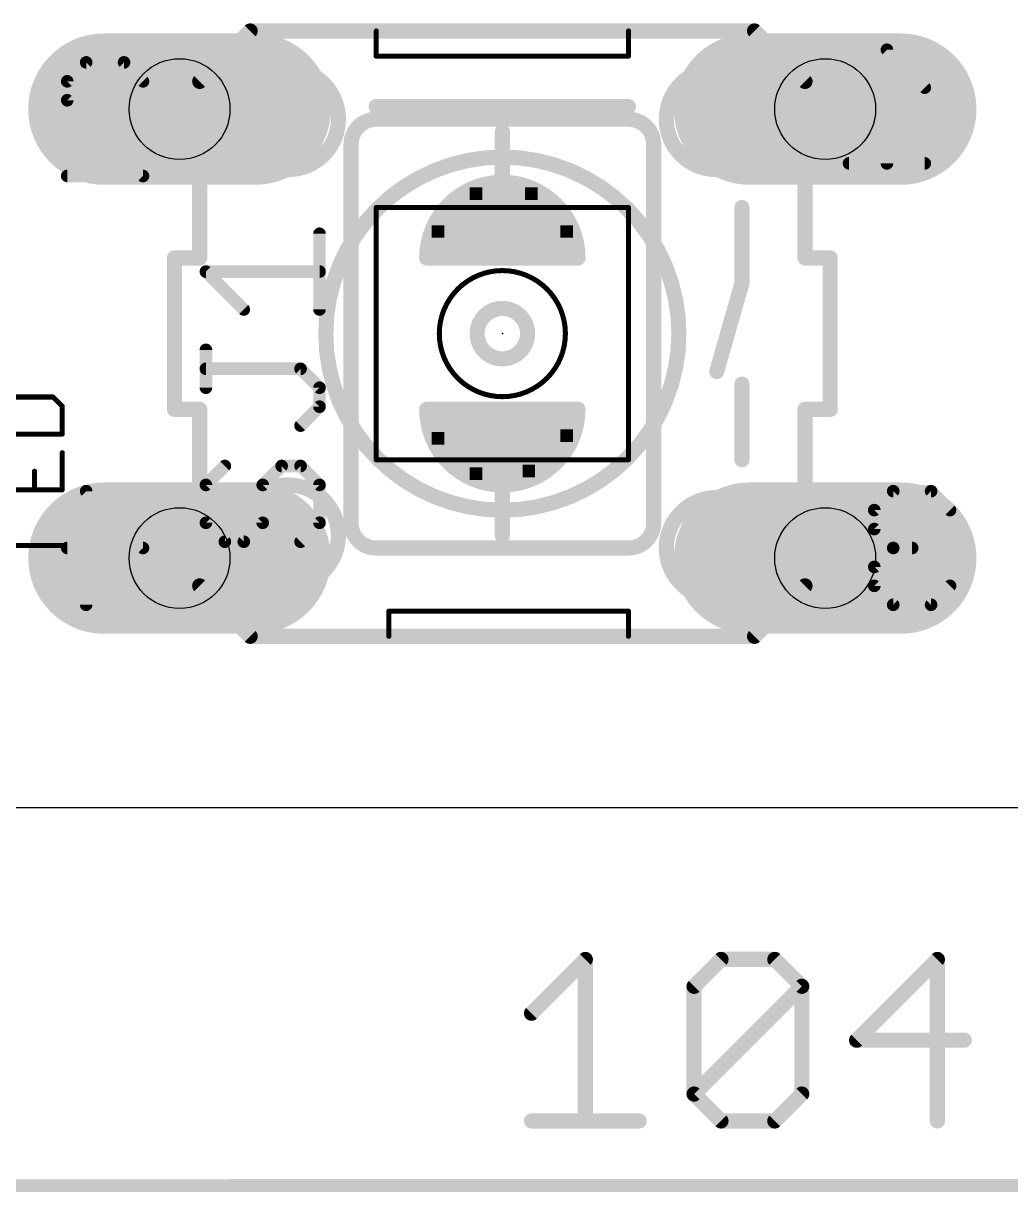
# Model space of a CAD drawing. Extents: x -7 to 105, y 1 to 61.
# Drawn here: x 43.44 to 53.38, y 2.46 to 14.24 of the extents above; entities that cross this region are included whole.
import ezdxf

# ---------------------------------------------------------------- set-up
doc = ezdxf.new("R2010")
doc.units = 0
for name, color, linetype in [('17', 110, 'CONTINUOUS'), ('20', 53, 'CONTINUOUS'), ('21', 253, 'CONTINUOUS'), ('22', 253, 'CONTINUOUS'), ('23', 53, 'CONTINUOUS'), ('24', 53, 'CONTINUOUS'), ('25', 253, 'CONTINUOUS'), ('26', 253, 'CONTINUOUS'), ('44', 253, 'CONTINUOUS'), ('47', 253, 'CONTINUOUS'), ('51', 253, 'CONTINUOUS'), ('52', 253, 'CONTINUOUS')]:
    doc.layers.add(name, color=color, linetype=linetype)

# ---------------------------------------------------------------- blocks, each defined once
blk = doc.blocks.new('LONGP100')
at = {"const_width": 1}
blk.add_lwpolyline([(-0.5, 0), (0.5, 0)], dxfattribs=at)
at = {"const_width": 0.5}
for points in [[(-0.5, 0.25, 1), (-0.5, -0.25)], [(0.5, -0.25, 1), (0.5, 0.25)]]:
    blk.add_lwpolyline(points, format="xyb", dxfattribs=at)
blk = doc.blocks.new('RECT')
blk.add_solid([(-0.5, -0.5), (0.5, -0.5), (-0.5, 0.5), (0.5, 0.5)])

msp = doc.modelspace()

# ---------------------------------------------------------------- linework, layer by layer
at = {"layer": '20'}
msp.add_line((104.755, 6.3375), (0, 6.3375), dxfattribs=at)
at = {"layer": '21'}
for points, const_width in [([(46.99, 13.2715, 0.4142), (46.736, 13.0175)], 0.1524), ([(46.99, 13.3096, 1), (46.99, 13.2334)], 0.0762), ([(46.99, 13.2334, 1), (46.99, 13.3096)], 0.0762), ([(49.784, 13.0175, 0.4142), (49.53, 13.2715)], 0.1524), ([(49.53, 13.3096, 1), (49.53, 13.2334)], 0.0762), ([(49.53, 13.2334, 1), (49.53, 13.3096)], 0.0762), ([(46.7741, 13.0175, 1), (46.6979, 13.0175)], 0.0762), ([(49.8221, 13.0175, 1), (49.7459, 13.0175)], 0.0762), ([(46.6979, 13.0175, 1), (46.7741, 13.0175)], 0.0762), ([(49.7459, 13.0175, 1), (49.8221, 13.0175)], 0.0762), ([(46.736, 9.2075, 0.4142), (46.99, 8.9535)], 0.1524), ([(46.7741, 9.2075, 1), (46.6979, 9.2075)], 0.0762), ([(46.6979, 9.2075, 1), (46.7741, 9.2075)], 0.0762), ([(49.53, 8.9535, 0.4142), (49.784, 9.2075)], 0.1524), ([(49.8221, 9.2075, 1), (49.7459, 9.2075)], 0.0762), ([(49.7459, 9.2075, 1), (49.8221, 9.2075)], 0.0762), ([(46.99, 8.9916, 1), (46.99, 8.9154)], 0.0762), ([(46.99, 8.9154, 1), (46.99, 8.9916)], 0.0762), ([(49.53, 8.9916, 1), (49.53, 8.9154)], 0.0762), ([(49.53, 8.9154, 1), (49.53, 8.9916)], 0.0762)]:
    msp.add_lwpolyline(points, format="xyb", dxfattribs=dict(at, const_width=const_width))
at = {"layer": '21', "const_width": 0.1524}
for points in [[(49.53, 13.2715), (46.99, 13.2715)], [(46.736, 9.2075), (46.736, 13.0175)], [(49.784, 13.0175), (49.784, 9.2075)], [(49.53, 8.9535), (46.99, 8.9535)]]:
    msp.add_lwpolyline(points, dxfattribs=at)
at = {"layer": '22'}
for points, const_width in [([(46.101, 14.1605), (46.99, 14.1605)], 0.1524), ([(46.99, 14.1605), (49.53, 14.1605)], 0.1524), ([(46.99, 13.9065), (46.99, 14.1605)], 0.0508), ([(49.53, 14.1605), (50.419, 14.1605)], 0.1524), ([(49.53, 14.1605), (49.53, 13.9065)], 0.0508), ([(46.99, 13.9065), (49.53, 13.9065)], 0.0508), ([(45.212, 11.8745), (45.212, 12.1285)], 0.1524), ([(51.308, 11.8745), (51.308, 12.1285)], 0.1524), ([(44.958, 10.3505), (44.958, 11.8745)], 0.1524), ([(45.212, 11.8745), (44.958, 11.8745)], 0.1524), ([(51.562, 11.8745), (51.308, 11.8745)], 0.1524), ([(51.562, 11.8745), (51.562, 10.3505)], 0.1524), ([(44.958, 10.3505), (45.212, 10.3505)], 0.1524), ([(45.212, 10.3505), (45.212, 10.0965)], 0.1524), ([(51.308, 10.3505), (51.562, 10.3505)], 0.1524), ([(51.308, 10.3505), (51.308, 10.0965)], 0.1524), ([(47.117, 8.3185), (49.53, 8.3185)], 0.0508), ([(47.117, 8.3185), (47.117, 8.0645)], 0.0508), ([(49.53, 8.3185), (49.53, 8.0645)], 0.0508), ([(47.117, 8.0645), (46.101, 8.0645)], 0.1524), ([(49.53, 8.0645), (47.117, 8.0645)], 0.1524), ([(50.419, 8.0645), (49.53, 8.0645)], 0.1524)]:
    msp.add_lwpolyline(points, dxfattribs=dict(at, const_width=const_width))
for points, const_width in [([(46.101, 14.1986, 1), (46.101, 14.1224)], 0.0762), ([(46.99, 14.1986, 1), (46.99, 14.1224)], 0.0762), ([(46.99, 14.1224, 1), (46.99, 14.1986)], 0.0762), ([(47.0027, 14.1605, 1), (46.9773, 14.1605)], 0.0254), ([(49.53, 14.1986, 1), (49.53, 14.1224)], 0.0762), ([(49.53, 14.1224, 1), (49.53, 14.1986)], 0.0762), ([(49.5427, 14.1605, 1), (49.5173, 14.1605)], 0.0254), ([(50.419, 14.1224, 1), (50.419, 14.1986)], 0.0762), ([(46.99, 13.9192, 1), (46.99, 13.8938)], 0.0254), ([(46.9773, 13.9065, 1), (47.0027, 13.9065)], 0.0254), ([(49.5173, 13.9065, 1), (49.5427, 13.9065)], 0.0254), ([(49.53, 13.8938, 1), (49.53, 13.9192)], 0.0254), ([(48.26, 9.3345, 1), (48.26, 12.8905, 1), (48.26, 9.3345)], 0.1524), ([(45.2501, 12.1285, 1), (45.1739, 12.1285)], 0.0762), ([(51.3461, 12.1285, 1), (51.2699, 12.1285)], 0.0762), ([(44.9961, 11.8745, 1), (44.9199, 11.8745)], 0.0762), ([(44.958, 11.9126, 1), (44.958, 11.8364)], 0.0762), ([(45.1739, 11.8745, 1), (45.2501, 11.8745)], 0.0762), ([(45.212, 11.8364, 1), (45.212, 11.9126)], 0.0762), ([(51.308, 11.9126, 1), (51.308, 11.8364)], 0.0762), ([(51.2699, 11.8745, 1), (51.3461, 11.8745)], 0.0762), ([(51.6001, 11.8745, 1), (51.5239, 11.8745)], 0.0762), ([(51.562, 11.8364, 1), (51.562, 11.9126)], 0.0762), ([(48.26, 10.8585, 1), (48.26, 11.3665, 1), (48.26, 10.8585)], 0.1524), ([(44.958, 10.3886, 1), (44.958, 10.3124)], 0.0762), ([(44.9199, 10.3505, 1), (44.9961, 10.3505)], 0.0762), ([(45.2501, 10.3505, 1), (45.1739, 10.3505)], 0.0762), ([(45.212, 10.3124, 1), (45.212, 10.3886)], 0.0762), ([(51.308, 10.3886, 1), (51.308, 10.3124)], 0.0762), ([(51.3461, 10.3505, 1), (51.2699, 10.3505)], 0.0762), ([(51.5239, 10.3505, 1), (51.6001, 10.3505)], 0.0762), ([(51.562, 10.3124, 1), (51.562, 10.3886)], 0.0762), ([(45.1739, 10.0965, 1), (45.2501, 10.0965)], 0.0762), ([(51.2699, 10.0965, 1), (51.3461, 10.0965)], 0.0762), ([(47.117, 8.3312, 1), (47.117, 8.3058)], 0.0254), ([(47.1297, 8.3185, 1), (47.1043, 8.3185)], 0.0254), ([(49.5427, 8.3185, 1), (49.5173, 8.3185)], 0.0254), ([(49.53, 8.3058, 1), (49.53, 8.3312)], 0.0254), ([(46.101, 8.1026, 1), (46.101, 8.0264)], 0.0762), ([(47.117, 8.1026, 1), (47.117, 8.0264)], 0.0762), ([(47.117, 8.0264, 1), (47.117, 8.1026)], 0.0762), ([(49.53, 8.1026, 1), (49.53, 8.0264)], 0.0762), ([(49.53, 8.0264, 1), (49.53, 8.1026)], 0.0762), ([(50.419, 8.0264, 1), (50.419, 8.1026)], 0.0762), ([(47.1043, 8.0645, 1), (47.1297, 8.0645)], 0.0254), ([(49.5173, 8.0645, 1), (49.5427, 8.0645)], 0.0254)]:
    msp.add_lwpolyline(points, format="xyb", dxfattribs=dict(at, const_width=const_width))
at = {"layer": '23'}
msp.add_point((48.26, 11.1125), dxfattribs=at)
at = {"layer": '24'}
msp.add_point((48.26, 11.1125), dxfattribs=at)
at = {"layer": '25', "const_width": 0.0635}
for points in [[(46.4503, 12.1184, 1), (46.3867, 12.1184)], [(45.2745, 11.7689, 1), (45.2745, 11.7054)], [(45.297, 11.7596, 1), (45.2521, 11.7147)], [(46.4185, 11.7054, 1), (46.4185, 11.7689)], [(45.6334, 11.3333, 1), (45.6783, 11.3782)], [(46.3867, 11.3558, 1), (46.4503, 11.3558)], [(45.3063, 10.949, 1), (45.2428, 10.949)], [(45.2745, 10.7901, 1), (45.2745, 10.7266)], [(46.2503, 10.7808, 1), (46.2054, 10.7359)], [(46.2278, 10.7266, 1), (46.2278, 10.7901)], [(45.2428, 10.5677, 1), (45.3063, 10.5677)], [(46.4503, 10.5677, 1), (46.3867, 10.5677)], [(46.396, 10.5453, 1), (46.441, 10.5902)], [(46.3867, 10.3771, 1), (46.4503, 10.3771)], [(46.441, 10.3546, 1), (46.396, 10.3995)], [(46.2054, 10.2088, 1), (46.2503, 10.1639)], [(45.4876, 9.7572, 1), (45.4427, 9.8021)], [(46.0372, 9.8114, 1), (46.0372, 9.7479)], [(46.0596, 9.7572, 1), (46.0147, 9.8021)], [(46.2503, 9.8021, 1), (46.2054, 9.7572)], [(46.2278, 9.7479, 1), (46.2278, 9.8114)], [(45.3063, 9.589, 1), (45.2428, 9.589)], [(45.2521, 9.6114, 1), (45.297, 9.5665)], [(45.8783, 9.589, 1), (45.8148, 9.589)], [(45.8241, 9.6114, 1), (45.869, 9.5665)], [(46.4503, 9.589, 1), (46.3867, 9.589)], [(46.396, 9.5665, 1), (46.441, 9.6114)], [(45.297, 9.2301, 1), (45.2521, 9.1852)], [(45.2428, 9.2077, 1), (45.3063, 9.2077)], [(45.8148, 9.2077, 1), (45.8783, 9.2077)], [(45.869, 9.1852, 1), (45.8241, 9.2301)], [(46.3867, 9.2077, 1), (46.4503, 9.2077)], [(46.441, 9.1852, 1), (46.396, 9.2301)], [(45.4652, 9.0488, 1), (45.4652, 8.9853)], [(45.4427, 8.9945, 1), (45.4876, 9.0395)], [(45.6334, 9.0395, 1), (45.6783, 8.9945)], [(45.6559, 8.9853, 1), (45.6559, 9.0488)], [(46.2054, 9.0395, 1), (46.2503, 8.9945)]]:
    msp.add_lwpolyline(points, format="xyb", dxfattribs=at)
at = {"layer": '25', "const_width": 0.127}
for points in [[(46.4185, 11.3558), (46.4185, 12.1184)], [(45.6559, 11.3558), (45.2745, 11.7371)], [(45.2745, 11.7371), (46.4185, 11.7371)], [(45.2745, 10.5677), (45.2745, 10.949)], [(46.2278, 10.7584), (45.2745, 10.7584)], [(46.4185, 10.5677), (46.2278, 10.7584)], [(46.4185, 10.3771), (46.4185, 10.5677)], [(46.2278, 10.1864), (46.4185, 10.3771)], [(45.4652, 9.7797), (45.2745, 9.589)], [(45.8465, 9.589), (46.0372, 9.7797)], [(46.0372, 9.7797), (46.2278, 9.7797)], [(46.2278, 9.7797), (46.4185, 9.589)], [(45.2745, 9.589), (45.2745, 9.2077)], [(45.8465, 9.2077), (45.8465, 9.589)], [(46.4185, 9.589), (46.4185, 9.2077)], [(45.2745, 9.2077), (45.4652, 9.017)], [(45.6559, 9.017), (45.8465, 9.2077)], [(46.4185, 9.2077), (46.2278, 9.017)], [(45.4652, 9.017), (45.6559, 9.017)]]:
    msp.add_lwpolyline(points, dxfattribs=at)
at = {"layer": '26', "const_width": 0.0508}
for points in [[(43.3621, 10.4744), (43.735, 10.4744)], [(43.735, 10.4744), (43.8282, 10.3812)], [(43.8282, 10.3812), (43.8282, 10.1015)], [(43.8282, 10.1015), (43.2689, 10.1015)], [(43.8282, 9.9131), (43.8282, 9.5402)], [(43.5485, 9.5402), (43.5485, 9.7266)], [(43.8282, 9.5402), (43.2689, 9.5402)], [(43.8282, 8.9789), (43.2689, 8.9789)]]:
    msp.add_lwpolyline(points, dxfattribs=at)
at = {"layer": '26', "const_width": 0.0254}
for points in [[(43.7439, 10.4833, 1), (43.726, 10.4654)], [(43.735, 10.4617, 1), (43.735, 10.4871)], [(43.8409, 10.3812, 1), (43.8155, 10.3812)], [(43.8192, 10.3722, 1), (43.8372, 10.3901)], [(43.8282, 10.0888, 1), (43.8282, 10.1142)], [(43.8155, 10.1015, 1), (43.8409, 10.1015)], [(43.8409, 9.9131, 1), (43.8155, 9.9131)], [(43.5612, 9.7266, 1), (43.5358, 9.7266)], [(43.5358, 9.5402, 1), (43.5612, 9.5402)], [(43.8155, 9.5402, 1), (43.8409, 9.5402)], [(43.8282, 9.5275, 1), (43.8282, 9.5529)], [(43.8282, 8.9662, 1), (43.8282, 8.9916)]]:
    msp.add_lwpolyline(points, format="xyb", dxfattribs=at)
at = {"layer": '44'}
for centre in [(45.0088, 13.3731), (51.5112, 13.3731), (45.0088, 8.8519), (51.5112, 8.8519)]:
    msp.add_circle(centre, 0.508, dxfattribs=at)
at = {"layer": '47'}
for points, const_width in [([(48.5535, 4.2686), (49.0958, 4.811)], 0.1524), ([(49.0958, 4.811), (49.0958, 3.184)], 0.1524), ([(50.1906, 4.5398), (50.4618, 4.811)], 0.1524), ([(50.4618, 4.811), (51.0041, 4.811)], 0.1524), ([(51.0041, 4.811), (51.2753, 4.5398)], 0.1524), ([(52.6413, 4.811), (51.8278, 3.9975)], 0.1524), ([(52.6413, 3.184), (52.6413, 4.811)], 0.1524), ([(50.1906, 3.4551), (50.1906, 4.5398)], 0.1524), ([(50.1906, 3.4551), (51.2753, 4.5398)], 0.1524), ([(51.2753, 4.5398), (51.2753, 3.4551)], 0.1524), ([(51.8278, 3.9975), (52.9124, 3.9975)], 0.1524), ([(50.4618, 3.184), (50.1906, 3.4551)], 0.1524), ([(51.2753, 3.4551), (51.0041, 3.184)], 0.1524), ([(48.5535, 3.184), (49.6381, 3.184)], 0.1524), ([(51.0041, 3.184), (50.4618, 3.184)], 0.1524), ([(0.0655, 2.5275), (104.6905, 2.54)], 0.13)]:
    msp.add_lwpolyline(points, dxfattribs=dict(at, const_width=const_width))
at = {"layer": '47', "const_width": 0.0762}
for points in [[(49.1339, 4.811, 1), (49.0577, 4.811)], [(49.1227, 4.784, 1), (49.0689, 4.8379)], [(50.4618, 4.8491, 1), (50.4618, 4.7729)], [(50.4887, 4.784, 1), (50.4349, 4.8379)], [(51.0311, 4.8379, 1), (50.9772, 4.784)], [(51.0041, 4.7729, 1), (51.0041, 4.8491)], [(52.6794, 4.811, 1), (52.6032, 4.811)], [(52.6682, 4.784, 1), (52.6143, 4.8379)], [(50.2287, 4.5398, 1), (50.1525, 4.5398)], [(50.1637, 4.5667, 1), (50.2176, 4.5129)], [(51.3134, 4.5398, 1), (51.2372, 4.5398)], [(51.3022, 4.5129, 1), (51.2484, 4.5667)], [(51.2484, 4.5129, 1), (51.3022, 4.5667)], [(48.5265, 4.2956, 1), (48.5804, 4.2417)], [(51.8008, 4.0244, 1), (51.8547, 3.9705)], [(51.8278, 4.0356, 1), (51.8278, 3.9594)], [(52.9124, 3.9594, 1), (52.9124, 4.0356)], [(50.2176, 3.4821, 1), (50.1637, 3.4282)], [(50.1637, 3.4821, 1), (50.2176, 3.4282)], [(50.1525, 3.4551, 1), (50.2287, 3.4551)], [(51.2372, 3.4551, 1), (51.3134, 3.4551)], [(51.3022, 3.4282, 1), (51.2484, 3.4821)], [(48.5535, 3.2221, 1), (48.5535, 3.1459)], [(49.0577, 3.184, 1), (49.1339, 3.184)], [(49.6381, 3.1459, 1), (49.6381, 3.2221)], [(50.4618, 3.2221, 1), (50.4618, 3.1459)], [(50.4349, 3.157, 1), (50.4887, 3.2109)], [(50.9772, 3.2109, 1), (51.0311, 3.157)], [(51.0041, 3.1459, 1), (51.0041, 3.2221)], [(52.6032, 3.184, 1), (52.6794, 3.184)]]:
    msp.add_lwpolyline(points, format="xyb", dxfattribs=at)
at = {"layer": '51', "const_width": 0.1524}
for points in [[(48.26, 12.6365), (48.26, 13.1445)], [(47.498, 11.8745), (49.022, 11.8745)], [(47.498, 10.3505), (49.022, 10.3505)], [(48.26, 9.5885), (48.26, 9.0805)]]:
    msp.add_lwpolyline(points, dxfattribs=at)
at = {"layer": '51'}
for points, const_width in [([(48.2981, 13.1445, 1), (48.2219, 13.1445)], 0.0762), ([(49.022, 11.8745, 1), (47.498, 11.8745)], 0.1524), ([(48.2219, 12.6365, 1), (48.2981, 12.6365)], 0.0762), ([(47.498, 11.9126, 1), (47.498, 11.8364)], 0.0762), ([(47.4599, 11.8745, 1), (47.5361, 11.8745)], 0.0762), ([(48.9839, 11.8745, 1), (49.0601, 11.8745)], 0.0762), ([(49.022, 11.8364, 1), (49.022, 11.9126)], 0.0762), ([(47.498, 10.3886, 1), (47.498, 10.3124)], 0.0762), ([(47.498, 10.3505, 1), (49.022, 10.3505)], 0.1524), ([(47.5361, 10.3505, 1), (47.4599, 10.3505)], 0.0762), ([(49.0601, 10.3505, 1), (48.9839, 10.3505)], 0.0762), ([(49.022, 10.3124, 1), (49.022, 10.3886)], 0.0762), ([(48.2981, 9.5885, 1), (48.2219, 9.5885)], 0.0762), ([(48.2219, 9.0805, 1), (48.2981, 9.0805)], 0.0762)]:
    msp.add_lwpolyline(points, format="xyb", dxfattribs=dict(at, const_width=const_width))
at = {"layer": '52'}
for points, const_width in [([(45.212, 13.6525), (45.72, 14.1605)], 0.1524), ([(45.72, 14.1605), (46.101, 14.1605)], 0.1524), ([(50.8, 14.1605), (50.419, 14.1605)], 0.1524), ([(50.8, 14.1605), (51.308, 13.6525)], 0.1524), ([(52.5145, 13.5897), (52.1332, 13.971)], 0.127), ([(52.1332, 13.971), (52.1332, 12.827)], 0.127), ([(43.8779, 13.6533), (44.0685, 13.844)], 0.127), ([(44.0685, 13.844), (44.4498, 13.844)], 0.127), ([(44.4498, 13.844), (44.6405, 13.6533)], 0.127), ([(43.8779, 13.4627), (43.8779, 13.6533)], 0.127), ([(45.212, 12.1285), (45.212, 13.6525)], 0.1524), ([(51.308, 13.6525), (51.308, 12.1285)], 0.1524), ([(44.6405, 12.7), (43.8779, 13.4627)], 0.127), ([(46.99, 13.3985), (49.53, 13.3985)], 0.1524), ([(52.5145, 12.827), (51.7519, 12.827)], 0.127), ([(43.8779, 12.7), (44.6405, 12.7)], 0.127), ([(46.99, 9.8425), (46.99, 12.3825)], 0.0508), ([(49.53, 12.3825), (46.99, 12.3825)], 0.0508), ([(49.53, 12.3825), (49.53, 9.8425)], 0.0508), ([(50.673, 12.3825), (50.673, 11.6205)], 0.1524), ([(50.673, 11.6205), (50.419, 10.7315)], 0.1524), ([(50.673, 10.6045), (50.673, 9.8425)], 0.1524), ([(45.212, 8.5725), (45.212, 10.0965)], 0.1524), ([(51.308, 8.5725), (51.308, 10.0965)], 0.1524), ([(46.99, 9.8425), (49.53, 9.8425)], 0.0508), ([(44.0685, 8.382), (44.0685, 9.526)], 0.127), ([(44.0685, 9.526), (44.6405, 8.954)], 0.127), ([(52.1965, 9.526), (52.0059, 9.3353)], 0.127), ([(52.5778, 9.526), (52.1965, 9.526)], 0.127), ([(52.7685, 9.3353), (52.5778, 9.526)], 0.127), ([(52.0059, 9.3353), (52.0059, 9.1447)], 0.127), ([(52.0059, 9.1447), (52.1965, 8.954)], 0.127), ([(44.6405, 8.954), (43.8779, 8.954)], 0.127), ([(49.53, 8.9535), (46.99, 8.9535)], 0.1524), ([(52.1965, 8.954), (52.0059, 8.7633)], 0.127), ([(52.1965, 8.954), (52.3872, 8.954)], 0.127), ([(52.0059, 8.7633), (52.0059, 8.5727)], 0.127), ([(45.72, 8.0645), (45.212, 8.5725)], 0.1524), ([(50.8, 8.0645), (51.308, 8.5725)], 0.1524), ([(52.0059, 8.5727), (52.1965, 8.382)], 0.127), ([(52.5778, 8.382), (52.7685, 8.5727)], 0.127), ([(52.1965, 8.382), (52.5778, 8.382)], 0.127), ([(45.72, 8.0645), (46.101, 8.0645)], 0.1524), ([(50.8, 8.0645), (50.419, 8.0645)], 0.1524)]:
    msp.add_lwpolyline(points, dxfattribs=dict(at, const_width=const_width))
for points, const_width in [([(45.72, 14.1986, 1), (45.72, 14.1224)], 0.0762), ([(45.7469, 14.1336, 1), (45.6931, 14.1874)], 0.0762), ([(46.101, 14.1224, 1), (46.101, 14.1986)], 0.0762), ([(50.419, 14.1986, 1), (50.419, 14.1224)], 0.0762), ([(50.8269, 14.1874, 1), (50.7731, 14.1336)], 0.0762), ([(50.8, 14.1224, 1), (50.8, 14.1986)], 0.0762), ([(52.1649, 13.971, 1), (52.1014, 13.971)], 0.0635), ([(52.1556, 13.9934, 1), (52.1107, 13.9485)], 0.0635), ([(44.0685, 13.8757, 1), (44.0685, 13.8122)], 0.0635), ([(44.091, 13.8215, 1), (44.0461, 13.8664)], 0.0635), ([(44.4723, 13.8664, 1), (44.4274, 13.8215)], 0.0635), ([(44.4498, 13.8122, 1), (44.4498, 13.8757)], 0.0635), ([(46.101, 12.7635, 1), (46.101, 13.7795, 1), (46.101, 12.7635)], 0.1524), ([(50.419, 12.7635, 1), (50.419, 13.7795, 1), (50.419, 12.7635)], 0.1524), ([(43.9096, 13.6533, 1), (43.8461, 13.6533)], 0.0635), ([(43.8554, 13.6758, 1), (43.9003, 13.6309)], 0.0635), ([(44.618, 13.6309, 1), (44.663, 13.6758)], 0.0635), ([(45.2501, 13.6525, 1), (45.1739, 13.6525)], 0.0762), ([(45.1851, 13.6794, 1), (45.2389, 13.6256)], 0.0762), ([(51.3461, 13.6525, 1), (51.2699, 13.6525)], 0.0762), ([(51.2811, 13.6256, 1), (51.3349, 13.6794)], 0.0762), ([(52.492, 13.5672, 1), (52.537, 13.6121)], 0.0635), ([(43.8461, 13.4627, 1), (43.9096, 13.4627)], 0.0635), ([(43.9003, 13.4851, 1), (43.8554, 13.4402)], 0.0635), ([(46.99, 13.4366, 1), (46.99, 13.3604)], 0.0762), ([(49.53, 13.3604, 1), (49.53, 13.4366)], 0.0762), ([(51.7519, 12.8588, 1), (51.7519, 12.7952)], 0.0635), ([(52.1014, 12.827, 1), (52.1649, 12.827)], 0.0635), ([(52.5145, 12.7952, 1), (52.5145, 12.8588)], 0.0635), ([(43.8779, 12.7318, 1), (43.8779, 12.6683)], 0.0635), ([(44.618, 12.6775, 1), (44.663, 12.7225)], 0.0635), ([(44.6405, 12.6683, 1), (44.6405, 12.7318)], 0.0635), ([(47.0027, 12.3825, 1), (46.9773, 12.3825)], 0.0254), ([(46.99, 12.3952, 1), (46.99, 12.3698)], 0.0254), ([(49.5427, 12.3825, 1), (49.5173, 12.3825)], 0.0254), ([(49.53, 12.3698, 1), (49.53, 12.3952)], 0.0254), ([(50.7111, 12.3825, 1), (50.6349, 12.3825)], 0.0762), ([(45.1739, 12.1285, 1), (45.2501, 12.1285)], 0.0762), ([(51.2699, 12.1285, 1), (51.3461, 12.1285)], 0.0762), ([(48.26, 10.4775, 1), (48.26, 11.7475, 1), (48.26, 10.4775)], 0.0508), ([(50.6349, 11.6205, 1), (50.7111, 11.6205)], 0.0762), ([(50.7096, 11.61, 1), (50.6364, 11.631)], 0.0762), ([(50.3824, 10.742, 1), (50.4556, 10.721)], 0.0762), ([(50.7111, 10.6045, 1), (50.6349, 10.6045)], 0.0762), ([(45.2501, 10.0965, 1), (45.1739, 10.0965)], 0.0762), ([(51.3461, 10.0965, 1), (51.2699, 10.0965)], 0.0762), ([(46.99, 9.8552, 1), (46.99, 9.8298)], 0.0254), ([(46.9773, 9.8425, 1), (47.0027, 9.8425)], 0.0254), ([(49.5173, 9.8425, 1), (49.5427, 9.8425)], 0.0254), ([(49.53, 9.8298, 1), (49.53, 9.8552)], 0.0254), ([(50.6349, 9.8425, 1), (50.7111, 9.8425)], 0.0762), ([(46.101, 8.5725, 1), (46.101, 9.5885, 1), (46.101, 8.5725)], 0.1524), ([(44.1003, 9.526, 1), (44.0368, 9.526)], 0.0635), ([(44.091, 9.5484, 1), (44.0461, 9.5035)], 0.0635), ([(50.419, 8.4455, 1), (50.419, 9.4615, 1), (50.419, 8.4455)], 0.1524), ([(52.1965, 9.5577, 1), (52.1965, 9.4942)], 0.0635), ([(52.219, 9.5035, 1), (52.1741, 9.5484)], 0.0635), ([(52.6003, 9.5484, 1), (52.5554, 9.5035)], 0.0635), ([(52.5778, 9.4942, 1), (52.5778, 9.5577)], 0.0635), ([(52.0376, 9.3353, 1), (51.9741, 9.3353)], 0.0635), ([(51.9834, 9.3578, 1), (52.0283, 9.3129)], 0.0635), ([(52.746, 9.3129, 1), (52.791, 9.3578)], 0.0635), ([(52.0283, 9.1671, 1), (51.9834, 9.1222)], 0.0635), ([(51.9741, 9.1447, 1), (52.0376, 9.1447)], 0.0635), ([(43.8779, 8.9857, 1), (43.8779, 8.9222)], 0.0635), ([(44.618, 8.9315, 1), (44.663, 8.9764)], 0.0635), ([(44.6405, 8.9222, 1), (44.6405, 8.9857)], 0.0635), ([(46.99, 8.9916, 1), (46.99, 8.9154)], 0.0762), ([(49.53, 8.9154, 1), (49.53, 8.9916)], 0.0762), ([(52.1965, 8.9857, 1), (52.1965, 8.9222)], 0.0635), ([(52.219, 8.9315, 1), (52.1741, 8.9764)], 0.0635), ([(52.1741, 8.9315, 1), (52.219, 8.9764)], 0.0635), ([(52.3872, 8.9222, 1), (52.3872, 8.9857)], 0.0635), ([(52.0376, 8.7633, 1), (51.9741, 8.7633)], 0.0635), ([(51.9834, 8.7858, 1), (52.0283, 8.7409)], 0.0635), ([(45.1739, 8.5725, 1), (45.2501, 8.5725)], 0.0762), ([(45.2389, 8.5994, 1), (45.1851, 8.5456)], 0.0762), ([(51.2699, 8.5725, 1), (51.3461, 8.5725)], 0.0762), ([(51.3349, 8.5456, 1), (51.2811, 8.5994)], 0.0762), ([(51.9741, 8.5727, 1), (52.0376, 8.5727)], 0.0635), ([(52.0283, 8.5951, 1), (51.9834, 8.5502)], 0.0635), ([(52.791, 8.5502, 1), (52.746, 8.5951)], 0.0635), ([(44.0368, 8.382, 1), (44.1003, 8.382)], 0.0635), ([(52.1965, 8.4138, 1), (52.1965, 8.3502)], 0.0635), ([(52.1741, 8.3595, 1), (52.219, 8.4045)], 0.0635), ([(52.5554, 8.4045, 1), (52.6003, 8.3595)], 0.0635), ([(52.5778, 8.3502, 1), (52.5778, 8.4138)], 0.0635), ([(45.72, 8.1026, 1), (45.72, 8.0264)], 0.0762), ([(45.6931, 8.0376, 1), (45.7469, 8.0914)], 0.0762), ([(46.101, 8.0264, 1), (46.101, 8.1026)], 0.0762), ([(50.419, 8.1026, 1), (50.419, 8.0264)], 0.0762), ([(50.7731, 8.0914, 1), (50.8269, 8.0376)], 0.0762), ([(50.8, 8.0264, 1), (50.8, 8.1026)], 0.0762)]:
    msp.add_lwpolyline(points, format="xyb", dxfattribs=dict(at, const_width=const_width))

# ---------------------------------------------------------------- block references
at = {"layer": '17', "xscale": 1.524, "yscale": 1.524, "rotation": 180}
for p in [(45.0088, 13.3731), (45.0088, 13.3731), (51.5112, 13.3731), (51.5112, 13.3731), (45.0088, 8.8519), (45.0088, 8.8519), (51.5112, 8.8519), (51.5112, 8.8519)]:
    msp.add_blockref('LONGP100', p, dxfattribs=at)
at = {"layer": '51', "rotation": 90}
for p, xscale, yscale in [((48.26, 12.573), 0.127, 0.508), ((48.26, 12.446), 0.127, 1.016), ((47.9933, 12.5222), 0.127, 0.127), ((48.5521, 12.5222), 0.127, 0.127), ((48.26, 12.2555), 0.254, 1.27), ((48.26, 12.0015), 0.254, 1.524), ((47.6123, 12.1412), 0.127, 0.127), ((48.9077, 12.1412), 0.127, 0.127), ((48.26, 10.2235), 0.254, 1.524), ((48.9077, 10.0838), 0.127, 0.127), ((47.6123, 10.0584), 0.127, 0.127), ((48.26, 9.9695), 0.254, 1.27), ((48.26, 9.779), 0.127, 1.016), ((48.5267, 9.7282), 0.127, 0.127), ((47.9933, 9.7028), 0.127, 0.127), ((48.26, 9.652), 0.127, 0.508)]:
    msp.add_blockref('RECT', p, dxfattribs=dict(at, xscale=xscale, yscale=yscale))

doc.saveas('drawing.dxf')
